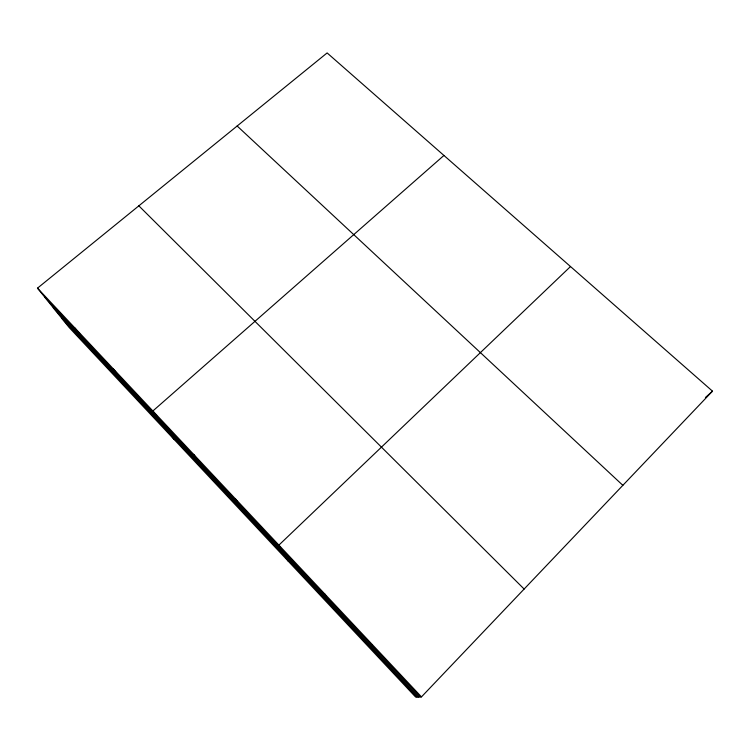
<?xml version="1.0" encoding="UTF-8"?>
<svg xmlns="http://www.w3.org/2000/svg" width="750" height="750" viewBox="0 0 750 750"><rect width="100%" height="100%" fill="white"/><g stroke="black" fill="none" stroke-linecap="round" stroke-linejoin="round"><path stroke-width="1.12" d="M372.281 645.984L372.394 644.644M421.472 696.891L712.5 391.163L327.122 52.931L37.5 288.15L69.15 327.488L415.65 697.069L421.472 696.891L37.5 288.15M570.506 266.541L278.897 545.109L288.113 561.038M705.413 397.491L712.5 391.163M443.934 155.447L152.878 410.972L174.291 439.631M237.15 126L622.856 485.334M138.844 205.838L524.128 589.041M44.784 297.206L420.113 696.928M53.25 307.734L418.556 696.984M61.528 318.019L417.037 697.031M74.859 327.928L81.413 336.216M113.306 368.85L119.081 376.331M193.631 454.359L197.7 460.059M235.622 499.05L238.753 503.775M324.891 594.075L325.941 596.634"/></g></svg>
